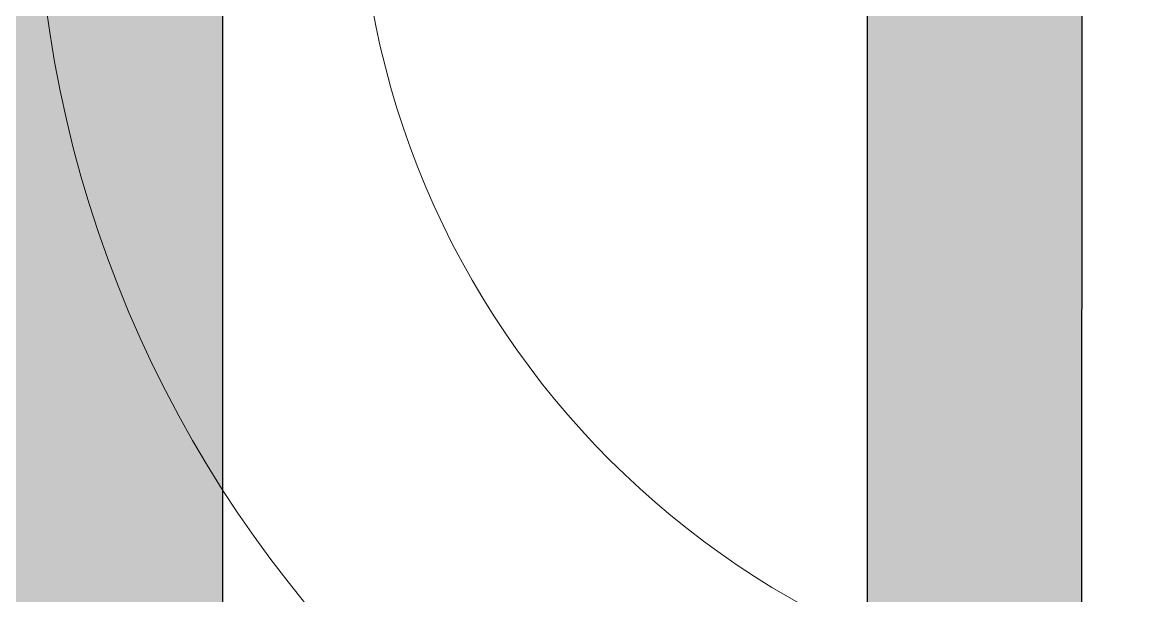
# Model space of a CAD drawing. Header units: centimetres. Extents: x 54005 to 61405, y 90310 to 94744.
# Drawn here: x 56653.09 to 56663.58, y 92634.07 to 92639.4 of the extents above; entities that cross this region are included whole.
import ezdxf

# ---------------------------------------------------------------- set-up
doc = ezdxf.new("R2010")
doc.units = ezdxf.units.CM
doc.header["$LTSCALE"] = 25
doc.linetypes.add('DASHDOT2', pattern=[0.5, 0.25, -0.125, 0, -0.125])
doc.layers.get('0').update_dxf_attribs({"lineweight": 0})
doc.layers.add('BA_axis', color=5, linetype='DASHDOT2')
doc.layers.add('OC-Mutfak_Ekipman', color=252, linetype='Continuous')

# ---------------------------------------------------------------- blocks, each defined once
blk = doc.blocks.new('salatabar')
at = {"layer": 'OC-Mutfak_Ekipman'}
h = blk.add_hatch(color=256, dxfattribs=at)
h.dxf.hatch_style = 1
h.paths.add_polyline_path([(93394.045, -80809.489, 0.414212), (93393.045, -80808.489, 0.41421), (93392.045, -80809.489), (93392.033, -80957.489, 0.414217), (93393.033, -80958.489, 0.414216), (93394.033, -80957.489)])
h.paths.add_polyline_path([(93402.045, -80809.49, 0.414217), (93401.045, -80808.49, 0.414216), (93400.045, -80809.49), (93400.033, -80957.49, 0.414212), (93401.033, -80958.49, 0.41421), (93402.033, -80957.49)])
h.paths.add_polyline_path([(93410.045, -80809.49, 0.414217), (93409.045, -80808.49, 0.41421), (93408.045, -80809.49), (93408.033, -80957.49, 0.414217), (93409.033, -80958.49, 0.41421), (93410.033, -80957.49)])
h.paths.add_polyline_path([(93416.033, -80957.491, 0.414217), (93417.033, -80958.491, 0.41421), (93418.033, -80957.491), (93418.045, -80809.491, 0.414217), (93417.045, -80808.491, 0.41421), (93416.045, -80809.491)])
h.paths.add_polyline_path([(93426.045, -80809.492, 0.414217), (93425.045, -80808.491, 0.41421), (93424.045, -80809.491), (93424.033, -80957.491, 0.414217), (93425.033, -80958.491, 0.41421), (93426.033, -80957.492)])
for p, q in [((93400.045, -80809.49), (93400.033, -80957.49)), ((93402.033, -80957.49), (93402.045, -80809.49)), ((93408.045, -80809.49), (93408.033, -80957.49))]:
    blk.add_line(p, q, dxfattribs=at)
blk = doc.blocks.new('by')
at = {"ltscale": 30}
for radius in [11, 8]:
    blk.add_circle((6372.173, 2213.871, -4.505), radius, dxfattribs=at)

msp = doc.modelspace()

# ---------------------------------------------------------------- block references
msp.add_blockref('by', (50292.042, 90427.116, 4.505))
at = {"layer": 'BA_axis', "linetype": 'ByBlock', "rotation": 180}
msp.add_blockref('salatabar', (150062.995, 11786.816), dxfattribs=at)

doc.saveas('drawing.dxf')
